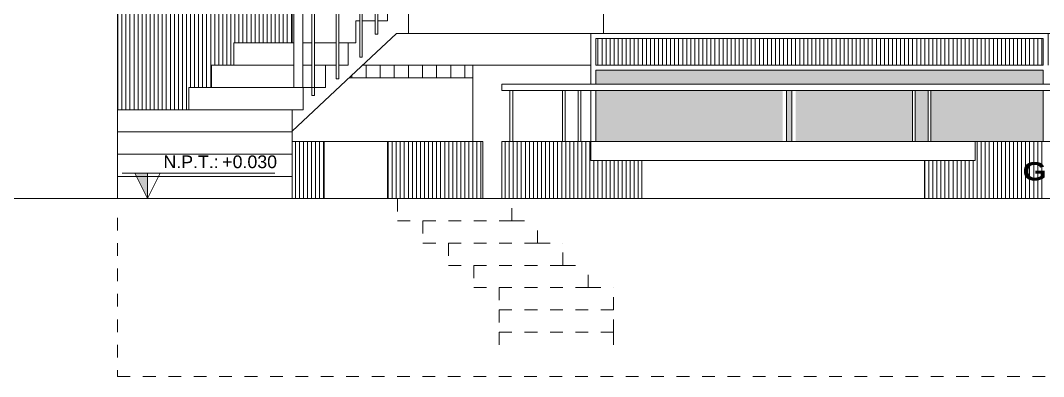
# Model space of a CAD drawing. Header units: millimetres. Extents: x 2178 to 2304, y 1220 to 1359.
# Drawn here: x 2258.14 to 2266.19, y 1232.45 to 1235.26 of the extents above; entities that cross this region are included whole.
import ezdxf
from ezdxf.enums import TextEntityAlignment as Align

# ---------------------------------------------------------------- set-up
doc = ezdxf.new("R2010")
doc.units = ezdxf.units.MM
doc.linetypes.add('HIDDEN2', pattern=[0.1875, 0.125, -0.0625])
doc.layers.get('0').update_dxf_attribs({"lineweight": 0})
for name, color, linetype, lineweight in [('9Cota', 2, 'Continuous', 0), ('Pluma 0.10', 252, 'Continuous', 0), ('PLUMA 7', 10, 'Continuous', 0), ('Proy. Volado', 150, 'HIDDEN2', 5), ('TEXTO', 5, 'Continuous', 18), ('VIDRIOS', 250, 'Continuous', 5)]:
    doc.layers.add(name, color=color, linetype=linetype, lineweight=lineweight)
doc.styles.add('ARIAL-N', font='arialbd.ttf')
doc.styles.add('Cota', font='arial.ttf')

# ---------------------------------------------------------------- blocks, each defined once
blk = doc.blocks.new('NPTcorte1')
blk.add_hatch(color=256).paths.add_polyline_path([(0, 0), (0, 0.2), (-0.1, 0.2)])
for points in [[(-0.2, 0.2), (1, 0.2)], [(0, 0.2), (0, 0)]]:
    blk.add_lwpolyline(points)
blk.add_lwpolyline([(-0.1, 0.2), (0, 0), (0.1, 0.2)], close=True)
at = {"style": 'Cota'}
blk.add_text('N.P.T.:', height=0.1, dxfattribs=at).set_placement((0.125, 0.24))
blk.add_attdef('N.P.T.corte', (0.5873, 0.24), '', height=0.1, dxfattribs=at)

msp = doc.modelspace()

# ---------------------------------------------------------------- hatches: boundary and pattern name
at = {"layer": 'Pluma 0.10'}
h = msp.add_hatch(dxfattribs=at)
h.set_pattern_fill('LINE', color=256, scale=0.01, angle=90)
h.set_pattern_definition([(90, (1087.046287, -593.05824), (-0.03175, 2e-18), [])])
h.paths.add_polyline_path([(2260.2795, 1236.4564), (2260.1061, 1236.5796), (2258.9045, 1236.5796), (2258.9045, 1234.5546), (2259.4667, 1234.5546), (2259.4667, 1234.7296), (2259.6435, 1234.7296), (2259.6435, 1234.9046), (2259.8203, 1234.9046), (2259.8203, 1235.0796), (2260.2795, 1235.0796)])
h = msp.add_hatch(dxfattribs=at)
h.set_pattern_fill('LINE', color=256, scale=0.01, angle=90)
h.set_pattern_definition([(90, (1087.046287, -587.45824), (-0.03175, 2e-18), [])])
h.paths.add_polyline_path([(2262.6695, 1235.1146), (2262.6695, 1234.9046), (2266.1895, 1234.9046), (2266.1895, 1235.1146)])
h = msp.add_hatch(dxfattribs=at)
h.set_pattern_fill('LINE', color=256, scale=0.035, angle=90)
h.set_pattern_definition([(90, (1087.04629, -587.45824), (-0.111125, 7e-18), [])])
h.paths.add_polyline_path([(2261.6995, 1234.9046), (2260.8323, 1234.9046), (2260.7258, 1234.8046), (2261.6995, 1234.8046)])
h = msp.add_hatch(dxfattribs=at)
h.set_pattern_fill('LINE', color=256, scale=0.01, angle=90)
h.set_pattern_definition([(90, (1087.046287, -584.65824), (-0.03175, 2e-18), [])])
h.paths.add_polyline_path([(2268.0045, 1234.3046), (2268.7545, 1233.8546), (2268.0045, 1233.8546)])
h.paths.add_polyline_path([(2265.2545, 1234.1546), (2265.6545, 1234.1546), (2265.6545, 1234.3046), (2266.2045, 1234.3046), (2266.2045, 1233.8546), (2265.2545, 1233.8546)])
h.paths.add_polyline_path([(2261.9295, 1234.3046), (2262.6295, 1234.3046), (2262.6295, 1234.1546), (2263.0295, 1234.1546), (2263.0295, 1233.8546), (2261.9295, 1233.8546)])
h.paths.add_polyline_path([(2261.0295, 1234.3046), (2261.7795, 1234.3046), (2261.7795, 1233.8546), (2261.0295, 1233.8546)])
h.paths.add_polyline_path([(2260.2795, 1234.3046), (2260.5295, 1234.3046), (2260.5295, 1233.8546), (2260.2795, 1233.8546)])
at = {"layer": 'VIDRIOS'}
h = msp.add_hatch(color=256, dxfattribs=at)
h.set_gradient(color1=(157, 154, 158), rotation=45, one_color=1, tint=1, name='HEMISPHERICAL')
h.paths.add_polyline_path([(2264.1172, 1234.7046), (2262.6695, 1234.7046), (2262.6695, 1234.3046), (2264.1172, 1234.3046)])
h.paths.add_polyline_path([(2266.1895, 1234.8646), (2262.6695, 1234.8646), (2262.6695, 1234.7546), (2266.1895, 1234.7546)])
h.paths.add_polyline_path([(2265.1605, 1234.7046), (2264.2621, 1234.7046), (2264.2621, 1234.3046), (2265.1605, 1234.3046)])
h.paths.add_polyline_path([(2266.1895, 1234.7046), (2265.3054, 1234.7046), (2265.3054, 1234.3046), (2266.1895, 1234.3046)])
h.paths.add_polyline_path([(2265.2832, 1234.7046), (2265.1828, 1234.7046), (2265.1828, 1234.3046), (2265.2832, 1234.3046)])
h.paths.add_polyline_path([(2264.2621, 1234.7046), (2264.2398, 1234.7046), (2264.2398, 1234.3046), (2264.2621, 1234.3046)])
h.paths.add_polyline_path([(2264.2097, 1234.7046), (2264.1697, 1234.7046), (2264.1697, 1234.3046), (2264.2097, 1234.3046)])
h.paths.add_polyline_path([(2264.1394, 1234.7046), (2264.1172, 1234.7046), (2264.1172, 1234.3046), (2264.1394, 1234.3046)])

# ---------------------------------------------------------------- linework, layer by layer
for points in [[(2258.9045, 1236.5796), (2258.9045, 1233.8546)], [(2260.2795, 1236.4564), (2260.2795, 1235.0796)], [(2262.7295, 1236.1759), (2262.7295, 1235.1546)], [(2260.9521, 1235.87), (2260.9521, 1235.15), (2260.9321, 1235.15), (2260.9321, 1235.8547)], [(2260.8307, 1235.7772), (2260.8307, 1234.9693), (2260.8107, 1234.9693), (2260.8107, 1235.7619)], [(2261.0295, 1235.7613), (2261.0295, 1235.2546)], [(2260.6456, 1235.6355), (2260.6456, 1234.7972), (2260.6256, 1234.7972), (2260.6256, 1235.6202)], [(2261.1935, 1235.5301), (2261.1935, 1235.1546)], [(2260.2915, 1234.7296), (2260.2915, 1235.4546)], [(2260.363, 1234.7296), (2260.363, 1235.4192)], [(2260.4341, 1234.6651), (2260.4341, 1235.4737)], [(2260.4541, 1235.489), (2260.4541, 1234.6651)], [(2260.8107, 1235.2546), (2260.7795, 1235.2546)], [(2260.7795, 1235.2546), (2260.7795, 1235.0796)], [(2260.9321, 1235.2546), (2260.8307, 1235.2546)], [(2261.0295, 1235.2546), (2260.9521, 1235.2546)], [(2260.7012, 1234.7815), (2261.0987, 1235.1546)], [(2261.0987, 1235.1546), (2269.5045, 1235.1546)], [(2262.6295, 1234.9046), (2262.6295, 1235.1546), (2266.2295, 1235.1546), (2266.2295, 1234.9046)], [(2262.6695, 1234.9046), (2262.6695, 1235.1146), (2266.1895, 1235.1146), (2266.1895, 1234.9046)], [(2260.2915, 1235.0796), (2259.8203, 1235.0796)], [(2259.8203, 1235.0796), (2259.8203, 1234.9046)], [(2260.4341, 1235.0796), (2260.363, 1235.0796)], [(2260.6256, 1235.0796), (2260.4541, 1235.0796)], [(2260.7795, 1235.0796), (2260.6456, 1235.0796)], [(2260.7183, 1234.9046), (2260.7183, 1235.0796)], [(2260.7183, 1235.0796), (2260.7183, 1234.9046)], [(2260.2915, 1234.9046), (2259.6435, 1234.9046)], [(2259.6435, 1234.9046), (2259.6435, 1234.7296)], [(2260.4341, 1234.9046), (2260.363, 1234.9046)], [(2260.6256, 1234.9046), (2260.4541, 1234.9046)], [(2260.5415, 1234.7296), (2260.5415, 1234.9046)], [(2260.7183, 1234.9046), (2260.6456, 1234.9046)], [(2262.6295, 1234.7546), (2262.6295, 1234.9046)], [(2266.1895, 1234.9046), (2262.6695, 1234.9046)], [(2262.6695, 1234.9046), (2266.1895, 1234.9046)], [(2262.6695, 1234.7546), (2262.6695, 1234.8646), (2266.1895, 1234.8646), (2266.1895, 1234.7546)], [(2260.2795, 1234.3857), (2260.7012, 1234.7815)], [(2260.5415, 1234.7296), (2259.4667, 1234.7296)], [(2259.4667, 1234.7296), (2259.4667, 1234.5546)], [(2260.3647, 1234.5546), (2260.3647, 1234.7296)], [(2268.0045, 1234.7546), (2261.9295, 1234.7546)], [(2261.9295, 1234.7546), (2261.9295, 1234.7046)], [(2267.9907, 1234.7046), (2261.9295, 1234.7046)], [(2262.6295, 1234.3046), (2262.6295, 1234.7046)], [(2262.6695, 1234.3046), (2262.6695, 1234.7046)], [(2264.1697, 1234.7046), (2264.1697, 1234.3046)], [(2264.1697, 1234.7046), (2264.1697, 1234.3046)], [(2264.2097, 1234.7046), (2264.2097, 1234.3046)], [(2266.1895, 1234.7046), (2266.1895, 1234.3046)], [(2260.4541, 1234.6651), (2260.4341, 1234.6651)], [(2260.3647, 1234.5546), (2258.9045, 1234.5546)], [(2260.2795, 1233.8546), (2260.2795, 1234.5546)], [(2260.2795, 1234.3796), (2258.9045, 1234.3796)], [(2261.7795, 1234.3046), (2260.2795, 1234.3046)], [(2260.5295, 1234.3046), (2260.5295, 1233.8546)], [(2261.0295, 1234.3046), (2261.0295, 1233.8546)], [(2261.7795, 1234.3046), (2261.7795, 1233.8546)], [(2268.0045, 1234.3046), (2261.9295, 1234.3046)], [(2261.9295, 1234.3046), (2261.9295, 1233.8546)], [(2265.6545, 1234.3046), (2265.6545, 1234.1546), (2262.6295, 1234.1546)], [(2262.6295, 1234.1546), (2262.6295, 1234.3046)], [(2265.6545, 1234.1546), (2265.6545, 1234.3046)], [(2260.2795, 1234.2046), (2258.9045, 1234.2046)], [(2262.6295, 1234.1546), (2263.0295, 1234.1546), (2263.0295, 1233.8546)], [(2265.6545, 1234.1546), (2265.2545, 1234.1546), (2265.2545, 1233.8546)], [(2260.2795, 1234.0296), (2258.9045, 1234.0296)]]:
    msp.add_lwpolyline(points)
for points in [[(2262.0142, 1234.7046), (2261.9919, 1234.7046), (2261.9919, 1234.3046), (2262.0142, 1234.3046)], [(2262.4277, 1234.7046), (2262.4054, 1234.7046), (2262.4054, 1234.3046), (2262.4277, 1234.3046)], [(2262.5503, 1234.7046), (2262.5281, 1234.7046), (2262.5281, 1234.3046), (2262.5503, 1234.3046)], [(2265.1828, 1234.7046), (2265.1605, 1234.7046), (2265.1605, 1234.3046), (2265.1828, 1234.3046)], [(2265.3054, 1234.7046), (2265.2832, 1234.7046), (2265.2832, 1234.3046), (2265.3054, 1234.3046)]]:
    msp.add_lwpolyline(points, close=True)
at = {"layer": 'Pluma 0.10'}
for p, q in [((2261.6995, 1234.9046), (2262.6295, 1234.9046)), ((2261.6995, 1234.3046), (2261.6995, 1234.9046)), ((2261.6995, 1234.9046), (2262.6295, 1234.9046)), ((2261.6995, 1234.3046), (2261.6995, 1234.9046)), ((2262.6295, 1234.9046), (2262.6295, 1234.7546)), ((2262.6295, 1234.9046), (2262.6295, 1234.7546)), ((2262.6295, 1234.7046), (2262.6295, 1234.3046)), ((2262.6295, 1234.7046), (2262.6295, 1234.3046))]:
    msp.add_line(p, q, dxfattribs=at)
for points in [[(2262.6295, 1234.7546), (2262.6295, 1235.1546)], [(2260.8323, 1234.9046), (2262.6295, 1234.9046)], [(2260.8323, 1234.9046), (2262.6295, 1234.9046)], [(2262.6695, 1234.9046), (2266.1895, 1234.9046)], [(2260.7258, 1234.8046), (2261.6995, 1234.8046)], [(2262.6295, 1234.3046), (2262.6295, 1234.7046)]]:
    msp.add_lwpolyline(points, dxfattribs=at)
at = {"layer": 'PLUMA 7'}
msp.add_lwpolyline([(2253.2704, 1233.8546), (2269.5045, 1233.8546)], dxfattribs=at)
at = {"layer": 'Proy. Volado', "ltscale": 0.5}
for points in [[(2261.1081, 1233.8546), (2261.1081, 1233.6796), (2262.0081, 1233.6796), (2262.0081, 1233.8546)], [(2258.9045, 1233.7046), (2258.9045, 1232.4546), (2280.1045, 1232.4546), (2280.1045, 1233.7046)], [(2261.3081, 1233.6796), (2261.3081, 1233.5046), (2262.2081, 1233.5046), (2262.2081, 1233.6796)], [(2262.0081, 1233.6796), (2262.2081, 1233.6796)], [(2261.5081, 1233.5046), (2261.5081, 1233.3296), (2262.4081, 1233.3296), (2262.4081, 1233.5046)], [(2262.2081, 1233.5046), (2262.4081, 1233.5046)], [(2261.7081, 1233.3296), (2261.7081, 1233.1546), (2262.6081, 1233.1546), (2262.6081, 1233.3296)], [(2262.4081, 1233.3296), (2262.6081, 1233.3296)], [(2261.9081, 1233.1546), (2261.9081, 1232.9796), (2262.8081, 1232.9796), (2262.8081, 1233.1546)], [(2262.6081, 1233.1546), (2262.8081, 1233.1546)], [(2261.9081, 1232.9796), (2261.9081, 1232.8046), (2262.8081, 1232.8046), (2262.8081, 1232.9796)], [(2261.9081, 1232.8046), (2261.9081, 1232.6296)], [(2262.8081, 1232.8046), (2262.8081, 1232.6296)]]:
    msp.add_lwpolyline(points, dxfattribs=at)

# ---------------------------------------------------------------- block references
at = {"layer": '9Cota'}
msp.add_blockref('NPTcorte1', (2259.1411, 1233.8546), dxfattribs=at).add_auto_attribs({'N.P.T.corte': '+0.030'})

# ---------------------------------------------------------------- texts
at = {"layer": 'TEXTO', "style": 'ARIAL-N', "width": 1.2}
msp.add_text('G    A    L    E    R    I    A          C    O    M    E    R    C    I    A    L ', height=0.144, dxfattribs=at).set_placement((2269.5476, 1233.9982), align=Align.CENTER)

doc.saveas('drawing.dxf')
